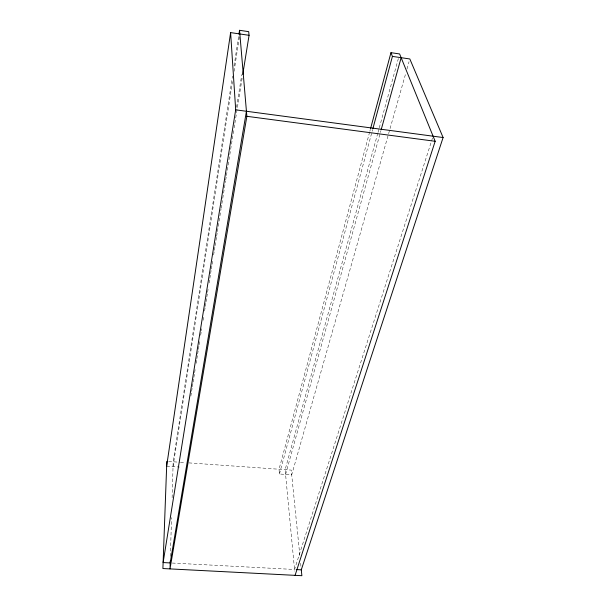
<?xml version="1.0" encoding="UTF-8"?>
<svg xmlns="http://www.w3.org/2000/svg" width="606" height="606" viewBox="0 0 606 606"><rect width="100%" height="100%" fill="white"/><g stroke="black" fill="none" stroke-linecap="round" stroke-linejoin="round"><path stroke-width="0.45" stroke-dasharray="3.03 2.27" d="M170.384 556.331L171.528 517.6M172.119 497.768L173.18 461.787L232.507 76.061M234.083 65.789L238.681 35.905M173.036 466.597L232.492 81.613M234.083 71.341L239.423 36.761M236.529 107.307L241.779 74.614M190.867 396.021L191.473 392.287M191.625 391.347L192.223 387.613M192.375 386.681L192.981 382.939M193.132 382.007L193.731 378.265M193.882 377.333L194.488 373.591M194.64 372.66L195.238 368.925M196.147 363.32L196.745 359.578M196.897 358.646L197.503 354.904M197.654 353.972L198.253 350.23M198.404 349.298L199.01 345.564M199.162 344.625L199.76 340.89M200.669 335.285L201.268 331.543M201.419 330.611L201.722 328.74M203.078 320.332L203.684 316.59M204.586 310.984L205.192 307.25M205.343 306.31L205.942 302.576M206.093 301.644L206.699 297.902M206.851 296.97L207.449 293.228M207.6 292.297L208.206 288.554M209.108 282.949L209.714 279.214M209.865 278.275L210.471 274.541M210.615 273.609L211.221 269.867M211.373 268.935L211.979 265.193M212.123 264.261L212.729 260.527M213.63 254.914L214.236 251.179M214.388 250.248L214.994 246.506M215.138 245.574L216.501 237.158M216.653 236.226L217.251 232.492M217.402 231.553L221.023 209.131M221.175 208.191L221.773 204.457M221.925 203.518L225.546 181.096M225.697 180.156L226.296 176.422M226.447 175.49L233.984 128.76M234.136 127.828L234.742 124.094M234.893 123.154L242.43 76.432M369.615 132.146L279.033 469.241L279.449 473.998L291.706 474.854L405.952 72.614M369.857 131.237L370.349 129.411M279.449 473.998L372.645 129.51M377.78 133.267L285.138 469.673L294.69 571.163M378.03 132.35L379.038 128.707M379.288 127.798L398.369 58.509M285.585 474.43L380.151 133.373M380.409 132.464L380.916 130.638M406.99 68.978L409.058 61.698M432.517 137.994L294.539 569.481L170.188 562.936M168.642 461.469L179.52 462.234M180.459 462.302L185.148 462.628M188.905 462.893L291.228 470.097L299.955 556.672M166.65 466.158L179.414 467.044M300.621 563.254L301.19 568.898"/><path stroke-width="0.91" d="M170.248 561.05L170.013 568.898L246.862 116.307L239.544 30.3L248.68 31.648L249.066 35.315L242.733 74.561M166.832 461.34L162.9 568.534L301.879 575.7L301.288 569.837L443.1 137.532L409.83 58.964L392.423 56.403L390.968 52.669L399.619 53.949L435.169 141.289L295.084 575.352M166.65 466.158L230.613 32.603L249.066 35.315M238.969 34.034L239.544 30.3M230.613 32.603L235.689 109.83L163.12 562.565L170.188 562.936L246.43 111.262M370.592 128.495L390.968 52.669M372.895 128.593L392.423 56.403M381.166 129.729L401.142 57.684M296.22 569.572L301.288 569.837M246.862 116.307L435.169 141.289M235.689 109.83L443.1 137.532"/></g></svg>
